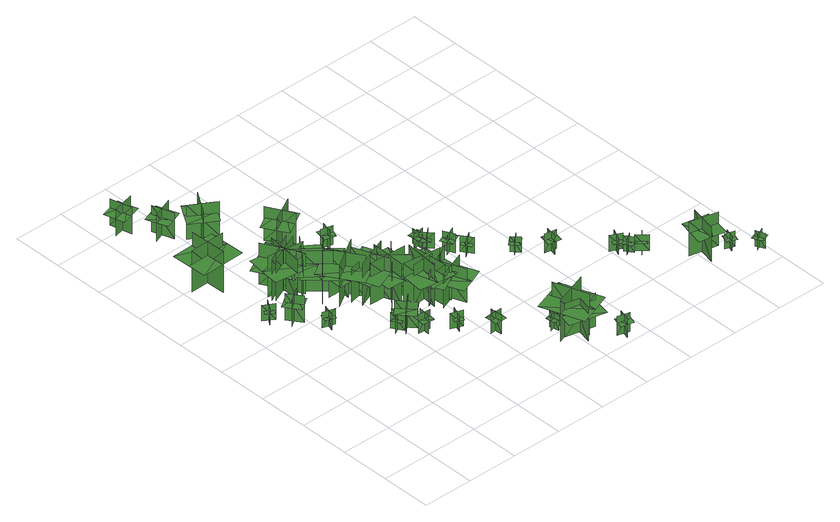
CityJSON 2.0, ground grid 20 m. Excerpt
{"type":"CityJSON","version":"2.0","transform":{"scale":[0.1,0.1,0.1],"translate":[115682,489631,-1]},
"CityObjects":{
"tree1":{"type":"SolitaryVegetationObject","geometry":[{"type":"MultiSurface","lod":"1","boundaries":[[[0,1,2]],[[0,2,3]],[[4,5,6]],[[4,6,7]],[[8,9,10]],[[8,10,11]],[[8,11,12]],[[8,12,13]]]}]},
"tree2":{"type":"SolitaryVegetationObject","geometry":[{"type":"MultiSurface","lod":"1","boundaries":[[[14,15,16]],[[14,16,17]],[[18,19,20]],[[18,20,21]],[[22,23,24]],[[22,24,25]],[[22,26,27]],[[22,27,23]]]}]},
"tree3":{"type":"SolitaryVegetationObject","geometry":[{"type":"MultiSurface","lod":"1","boundaries":[[[28,29,30]],[[28,30,31]],[[32,33,34]],[[32,34,35]],[[36,37,38]],[[36,38,39]],[[36,39,40]],[[36,40,41]]]}]},
"tree4":{"type":"SolitaryVegetationObject","geometry":[{"type":"MultiSurface","lod":"1","boundaries":[[[42,43,44]],[[42,44,45]],[[46,47,48]],[[46,48,49]],[[50,51,52]],[[50,52,53]],[[50,53,54]],[[50,54,55]]]}]},
"tree5":{"type":"SolitaryVegetationObject","geometry":[{"type":"MultiSurface","lod":"1","boundaries":[[[56,57,58]],[[56,58,59]],[[60,61,62]],[[60,62,63]],[[64,65,66]],[[64,66,67]],[[64,67,68]],[[64,68,69]]]}]},
"tree6":{"type":"SolitaryVegetationObject","geometry":[{"type":"MultiSurface","lod":"1","boundaries":[[[70,71,72]],[[70,72,73]],[[74,75,76]],[[74,76,77]],[[78,79,80]],[[78,80,81]],[[78,81,82]],[[78,82,83]]]}]},
"tree7":{"type":"SolitaryVegetationObject","geometry":[{"type":"MultiSurface","lod":"1","boundaries":[[[84,85,86]],[[84,86,87]],[[88,89,90]],[[88,90,91]],[[92,93,94]],[[92,94,95]],[[92,95,96]],[[92,96,97]]]}]},
"tree8":{"type":"SolitaryVegetationObject","geometry":[{"type":"MultiSurface","lod":"1","boundaries":[[[98,99,100]],[[98,100,101]],[[102,103,104]],[[102,104,105]],[[106,107,108]],[[106,108,109]],[[106,109,110]],[[106,110,111]]]}]},
"tree9":{"type":"SolitaryVegetationObject","geometry":[{"type":"MultiSurface","lod":"1","boundaries":[[[112,113,114]],[[112,114,115]],[[116,117,118]],[[116,118,119]],[[120,121,122]],[[120,122,123]],[[120,123,124]],[[120,124,125]]]}]},
"tree10":{"type":"SolitaryVegetationObject","geometry":[{"type":"MultiSurface","lod":"1","boundaries":[[[126,127,128]],[[126,128,129]],[[130,131,132]],[[130,132,133]],[[134,135,136]],[[134,136,137]],[[134,137,138]],[[134,138,139]]]}]},
"tree11":{"type":"SolitaryVegetationObject","geometry":[{"type":"MultiSurface","lod":"1","boundaries":[[[140,141,142]],[[140,142,143]],[[144,145,146]],[[144,146,147]],[[148,149,150]],[[148,150,151]],[[148,151,152]],[[148,152,153]]]}]},
"tree12":{"type":"SolitaryVegetationObject","geometry":[{"type":"MultiSurface","lod":"1","boundaries":[[[154,155,156]],[[154,156,157]],[[158,159,160]],[[158,160,161]],[[162,163,164]],[[162,164,165]],[[162,165,166]],[[162,166,167]]]}]},
"tree13":{"type":"SolitaryVegetationObject","geometry":[{"type":"MultiSurface","lod":"1","boundaries":[[[168,169,170]],[[168,170,171]],[[172,173,174]],[[172,174,175]],[[176,177,178]],[[176,178,179]],[[176,180,181]],[[176,181,177]]]}]},
"tree14":{"type":"SolitaryVegetationObject","geometry":[{"type":"MultiSurface","lod":"1","boundaries":[[[182,183,184]],[[182,184,185]],[[186,187,188]],[[186,188,189]],[[190,191,192]],[[190,192,193]],[[190,193,194]],[[190,194,195]]]}]},
"tree15":{"type":"SolitaryVegetationObject","geometry":[{"type":"MultiSurface","lod":"1","boundaries":[[[196,197,198]],[[196,198,199]],[[200,201,202]],[[200,202,203]],[[204,205,206]],[[204,206,207]],[[204,207,208]],[[204,208,209]]]}]},
"tree16":{"type":"SolitaryVegetationObject","geometry":[{"type":"MultiSurface","lod":"1","boundaries":[[[210,211,212]],[[210,212,213]],[[214,215,216]],[[214,216,217]],[[218,219,220]],[[218,220,221]],[[218,221,222]],[[218,222,223]]]}]},
"tree17":{"type":"SolitaryVegetationObject","geometry":[{"type":"MultiSurface","lod":"1","boundaries":[[[224,225,226]],[[224,226,227]],[[228,229,230]],[[228,230,231]],[[232,233,234]],[[232,234,235]],[[232,235,236]],[[232,236,237]]]}]},
"tree18":{"type":"SolitaryVegetationObject","geometry":[{"type":"MultiSurface","lod":"1","boundaries":[[[238,239,240]],[[238,240,241]],[[242,243,244]],[[242,244,245]],[[246,247,248]],[[246,248,249]],[[246,249,250]],[[246,250,251]]]}]},
"tree19":{"type":"SolitaryVegetationObject","geometry":[{"type":"MultiSurface","lod":"1","boundaries":[[[252,253,254]],[[252,254,255]],[[256,257,258]],[[256,258,259]],[[260,261,262]],[[260,262,263]],[[260,263,264]],[[260,264,265]]]}]},
"tree20":{"type":"SolitaryVegetationObject","geometry":[{"type":"MultiSurface","lod":"1","boundaries":[[[266,267,268]],[[266,268,269]],[[270,271,272]],[[270,272,273]],[[274,275,276]],[[274,276,277]],[[274,277,278]],[[274,278,279]]]}]},
"tree21":{"type":"SolitaryVegetationObject","geometry":[{"type":"MultiSurface","lod":"1","boundaries":[[[280,281,282]],[[280,282,283]],[[284,285,286]],[[284,286,287]],[[288,289,290]],[[288,290,291]],[[288,291,292]],[[288,292,293]]]}]},
"tree22":{"type":"SolitaryVegetationObject","geometry":[{"type":"MultiSurface","lod":"1","boundaries":[[[294,295,296]],[[294,296,297]],[[298,299,300]],[[298,300,301]],[[302,303,304]],[[302,304,305]],[[302,305,306]],[[302,306,307]]]}]},
"tree23":{"type":"SolitaryVegetationObject","geometry":[{"type":"MultiSurface","lod":"1","boundaries":[[[308,309,310]],[[308,310,311]],[[312,313,314]],[[312,314,315]],[[316,317,318]],[[316,318,319]],[[316,319,320]],[[316,320,321]]]}]},
"tree24":{"type":"SolitaryVegetationObject","geometry":[{"type":"MultiSurface","lod":"1","boundaries":[[[322,323,324]],[[322,324,325]],[[326,327,328]],[[326,328,329]],[[330,331,332]],[[330,332,333]],[[330,334,335]],[[330,335,331]]]}]},
"tree25":{"type":"SolitaryVegetationObject","geometry":[{"type":"MultiSurface","lod":"1","boundaries":[[[336,337,338]],[[336,338,339]],[[340,341,342]],[[340,342,343]],[[344,345,346]],[[344,346,347]],[[344,347,348]],[[344,348,349]]]}]},
"tree26":{"type":"SolitaryVegetationObject","geometry":[{"type":"MultiSurface","lod":"1","boundaries":[[[350,351,352]],[[350,352,353]],[[354,355,356]],[[354,356,357]],[[358,359,360]],[[358,360,361]],[[358,361,362]],[[358,362,363]]]}]},
"tree27":{"type":"SolitaryVegetationObject","geometry":[{"type":"MultiSurface","lod":"1","boundaries":[[[364,365,366]],[[364,366,367]],[[368,369,370]],[[368,370,371]],[[372,373,374]],[[372,374,375]],[[372,375,376]],[[372,376,377]]]}]},
"tree28":{"type":"SolitaryVegetationObject","geometry":[{"type":"MultiSurface","lod":"1","boundaries":[[[378,379,380]],[[378,380,381]],[[382,383,384]],[[382,384,385]],[[386,387,388]],[[386,388,389]],[[386,389,390]],[[386,390,391]]]}]},
"tree29":{"type":"SolitaryVegetationObject","geometry":[{"type":"MultiSurface","lod":"1","boundaries":[[[392,393,394]],[[392,394,395]],[[396,397,398]],[[396,398,399]],[[400,401,402]],[[400,402,403]],[[400,403,404]],[[400,404,405]]]}]},
"tree30":{"type":"SolitaryVegetationObject","geometry":[{"type":"MultiSurface","lod":"1","boundaries":[[[406,407,408]],[[406,408,409]],[[410,411,412]],[[410,412,413]],[[414,415,416]],[[414,416,417]],[[414,418,419]],[[414,419,415]]]}]},
"tree31":{"type":"SolitaryVegetationObject","geometry":[{"type":"MultiSurface","lod":"1","boundaries":[[[420,421,422]],[[420,422,423]],[[424,425,426]],[[424,426,427]],[[428,429,430]],[[428,430,431]],[[428,432,433]],[[428,433,429]]]}]},
"tree32":{"type":"SolitaryVegetationObject","geometry":[{"type":"MultiSurface","lod":"1","boundaries":[[[434,435,436]],[[434,436,437]],[[438,439,440]],[[438,440,441]],[[442,443,444]],[[442,444,445]],[[442,445,446]],[[442,446,447]]]}]},
"tree33":{"type":"SolitaryVegetationObject","geometry":[{"type":"MultiSurface","lod":"1","boundaries":[[[448,449,450]],[[448,450,451]],[[452,453,454]],[[452,454,455]],[[456,457,458]],[[456,458,459]],[[456,459,460]],[[456,460,461]]]}]},
"tree34":{"type":"SolitaryVegetationObject","geometry":[{"type":"MultiSurface","lod":"1","boundaries":[[[462,463,464]],[[462,464,465]],[[466,467,468]],[[466,468,469]],[[470,471,472]],[[470,472,473]],[[470,474,475]],[[470,475,471]]]}]},
"tree35":{"type":"SolitaryVegetationObject","geometry":[{"type":"MultiSurface","lod":"1","boundaries":[[[476,477,478]],[[476,478,479]],[[480,481,482]],[[480,482,483]],[[484,485,486]],[[484,486,487]],[[484,487,488]],[[484,488,489]]]}]},
"tree36":{"type":"SolitaryVegetationObject","geometry":[{"type":"MultiSurface","lod":"1","boundaries":[[[490,491,492]],[[490,492,493]],[[494,495,496]],[[494,496,497]],[[498,499,500]],[[498,500,501]],[[498,501,502]],[[498,502,503]]]}]},
"tree37":{"type":"SolitaryVegetationObject","geometry":[{"type":"MultiSurface","lod":"1","boundaries":[[[504,505,506]],[[504,506,507]],[[508,509,510]],[[508,510,511]],[[512,513,514]],[[512,514,515]],[[512,516,517]],[[512,517,513]]]}]},
"tree38":{"type":"SolitaryVegetationObject","geometry":[{"type":"MultiSurface","lod":"1","boundaries":[[[518,519,520]],[[518,520,521]],[[522,523,524]],[[522,524,525]],[[526,527,528]],[[526,528,529]],[[526,529,530]],[[526,530,531]]]}]},
"tree39":{"type":"SolitaryVegetationObject","geometry":[{"type":"MultiSurface","lod":"1","boundaries":[[[532,533,534]],[[532,534,535]],[[536,537,538]],[[536,538,539]],[[540,541,542]],[[540,542,543]],[[540,544,545]],[[540,545,541]]]}]},
"tree40":{"type":"SolitaryVegetationObject","geometry":[{"type":"MultiSurface","lod":"1","boundaries":[[[546,547,548]],[[546,548,549]],[[550,551,552]],[[550,552,553]],[[554,555,556]],[[554,556,557]],[[554,558,559]],[[554,559,555]]]}]},
"tree41":{"type":"SolitaryVegetationObject","geometry":[{"type":"MultiSurface","lod":"1","boundaries":[[[560,561,562]],[[560,562,563]],[[564,565,566]],[[564,566,567]],[[568,569,570]],[[568,570,571]],[[568,571,572]],[[568,572,573]]]}]},
"tree42":{"type":"SolitaryVegetationObject","geometry":[{"type":"MultiSurface","lod":"1","boundaries":[[[574,575,576]],[[574,576,577]],[[578,579,580]],[[578,580,581]],[[582,583,584]],[[582,584,585]],[[582,586,587]],[[582,587,583]]]}]},
"tree43":{"type":"SolitaryVegetationObject","geometry":[{"type":"MultiSurface","lod":"1","boundaries":[[[588,589,590]],[[588,590,591]],[[592,593,594]],[[592,594,595]],[[596,597,598]],[[596,598,599]],[[596,599,600]],[[596,600,601]]]}]},
"tree44":{"type":"SolitaryVegetationObject","geometry":[{"type":"MultiSurface","lod":"1","boundaries":[[[602,603,604]],[[602,604,605]],[[606,607,608]],[[606,608,609]],[[610,611,612]],[[610,612,613]],[[610,613,614]],[[610,614,615]]]}]},
"tree45":{"type":"SolitaryVegetationObject","geometry":[{"type":"MultiSurface","lod":"1","boundaries":[[[616,617,618]],[[616,618,619]],[[620,621,622]],[[620,622,623]],[[624,625,626]],[[624,626,627]],[[624,628,629]],[[624,629,625]]]}]},
"tree46":{"type":"SolitaryVegetationObject","geometry":[{"type":"MultiSurface","lod":"1","boundaries":[[[630,631,632]],[[630,632,633]],[[634,635,636]],[[634,636,637]],[[638,639,640]],[[638,640,641]],[[638,642,643]],[[638,643,639]]]}]}
},
"vertices":[
[86,872,17],[113,914,17],[113,914,83],[86,872,83],[120,880,17],[79,906,17],[79,906,83],[120,880,83],[116,883,58],[127,900,58],[97,919,58],[86,902,58],[75,884,58],[105,866,58],
[181,805,15],[143,860,15],[143,860,125],[181,805,125],[190,855,15],[135,818,15],[135,818,125],[190,855,125],[190,855,89],[135,818,89],[155,788,89],[210,825,89],[170,885,89],[115,848,89],
[201,742,17],[248,727,17],[248,727,82],[201,742,82],[217,711,17],[232,758,17],[232,758,82],[217,711,82],[219,716,57],[238,710,57],[248,743,57],[229,749,57],[209,755,57],[199,722,57],
[91,1256,15],[91,1256,186],[95,1110,186],[95,1110,15],[162,1187,15],[162,1187,186],[20,1183,186],[20,1183,15],[184,1188,130],[181,1261,130],[5,1256,130],[7,1182,130],[9,1109,130],[186,1114,130],
[247,912,13],[247,912,183],[266,1058,183],[266,1058,13],[188,992,13],[188,992,183],[329,973,183],[329,973,13],[166,995,128],[157,922,128],[332,899,128],[341,972,128],[351,1045,128],[176,1068,128],
[393,543,18],[368,586,18],[368,586,83],[393,543,83],[402,577,18],[359,553,18],[359,553,83],[402,577,83],[397,574,58],[387,592,58],[357,575,58],[367,557,58],[377,539,58],[407,557,58],
[215,1066,13],[215,1066,183],[285,937,183],[285,937,13],[310,1036,13],[310,1036,183],[185,968,183],[185,968,13],[329,1046,128],[294,1111,128],[139,1027,128],[174,962,128],[209,897,128],[364,981,128],
[131,1602,15],[45,1580,15],[45,1580,125],[131,1602,125],[70,1638,15],[92,1553,15],[92,1553,125],[70,1638,125],[124,1607,89],[113,1646,89],[28,1623,89],[39,1584,89],[50,1544,89],[135,1568,89],
[232,1054,13],[232,1054,183],[291,919,183],[291,919,13],[324,1016,13],[324,1016,183],[194,960,183],[194,960,13],[344,1024,128],[315,1092,128],[153,1022,128],[182,955,128],[211,887,128],[373,957,128],
[406,556,18],[384,600,18],[384,600,83],[406,556,83],[417,589,18],[373,567,18],[373,567,83],[417,589,83],[412,587,59],[402,605,59],[371,589,59],[381,571,59],[390,553,59],[421,569,59],
[383,528,17],[440,580,17],[440,580,125],[383,528,125],[435,525,17],[383,583,17],[383,583,125],[435,525,125],[435,525,95],[463,551,95],[411,609,95],[383,583,95],[354,556,95],[406,499,95],
[240,991,13],[240,991,183],[356,900,183],[356,900,13],[339,1001,13],[339,1001,183],[252,889,183],[252,889,13],[353,1018,128],[294,1063,128],[186,924,128],[244,879,128],[302,834,128],[411,973,128],
[443,523,18],[437,476,18],[437,476,96],[443,523,96],[415,501,18],[462,495,18],[462,495,96],[415,501,96],[415,501,71],[462,495,71],[465,520,71],[418,526,71],[411,475,71],[459,469,71],
[395,844,12],[395,844,182],[289,945,182],[289,945,12],[296,843,12],[296,843,182],[394,946,182],[394,946,12],[281,827,127],[334,776,127],[456,904,127],[402,955,127],[349,1006,127],[228,878,127],
[176,1435,15],[147,1518,15],[147,1518,125],[176,1435,125],[206,1498,15],[123,1468,15],[123,1468,125],[206,1498,125],[180,1442,89],[218,1456,89],[187,1539,89],[149,1524,89],[111,1510,89],[142,1428,89],
[429,850,14],[429,850,123],[335,853,123],[335,853,14],[382,808,14],[382,808,123],[385,898,123],[385,898,14],[381,794,88],[428,792,88],[432,904,88],[385,906,88],[338,907,88],[335,795,88],
[452,871,14],[452,871,184],[327,793,184],[327,793,14],[427,774,14],[427,774,184],[352,895,184],[352,895,14],[439,756,129],[501,795,129],[408,944,129],[346,905,129],[283,867,129],[376,717,129],
[524,417,16],[541,463,16],[541,463,82],[524,417,82],[555,431,16],[509,449,16],[509,449,82],[555,431,82],[550,433,57],[557,452,57],[525,465,57],[518,446,57],[511,427,57],[543,414,57],
[300,1349,14],[205,1409,14],[205,1409,155],[300,1349,155],[281,1436,14],[220,1341,14],[220,1341,155],[281,1436,155],[299,1359,110],[326,1404,110],[230,1463,110],[202,1418,110],[175,1374,110],[271,1314,110],
[487,812,14],[487,812,153],[371,781,153],[371,781,14],[445,742,14],[445,742,153],[415,854,153],[415,854,14],[449,725,108],[508,740,108],[470,880,108],[412,864,108],[354,849,108],[391,709,108],
[478,705,13],[478,705,184],[425,842,184],[425,842,13],[388,746,13],[388,746,184],[520,798,184],[520,798,13],[368,738,128],[395,670,128],[559,734,128],[532,803,128],[505,871,128],[341,807,128],
[558,724,13],[558,724,184],[411,731,184],[411,731,13],[484,659,13],[484,659,184],[490,800,184],[490,800,13],[483,637,128],[556,634,128],[564,810,128],[490,813,128],[417,816,128],[409,640,128],
[543,774,13],[543,774,183],[445,664,183],[445,664,13],[547,675,13],[547,675,183],[441,769,183],[441,769,13],[563,660,128],[612,715,128],[481,832,128],[431,778,128],[382,723,128],[514,605,128],
[619,316,14],[616,363,14],[616,363,93],[619,316,93],[643,343,14],[596,341,14],[596,341,93],[643,343,93],[643,343,67],[596,341,67],[597,315,67],[644,317,67],[642,369,67],[594,367,67],
[636,637,14],[636,637,185],[490,654,185],[490,654,14],[557,577,14],[557,577,185],[573,718,185],[573,718,14],[554,555,129],[627,547,129],[648,722,129],[575,731,129],[502,739,129],[481,564,129],
[476,1204,15],[376,1150,15],[376,1150,156],[476,1204,156],[389,1229,15],[444,1130,15],[444,1130,156],[389,1229,156],[466,1208,111],[440,1253,111],[341,1197,111],[367,1152,111],[393,1106,111],[491,1162,111],
[623,564,16],[623,564,155],[566,670,155],[566,670,16],[545,589,16],[545,589,155],[648,644,155],[648,644,16],[530,581,110],[558,528,110],[685,596,110],[657,649,110],[629,702,110],[501,634,110],
[519,635,6],[519,635,176],[666,644,176],[666,644,6],[586,708,6],[586,708,176],[595,566,176],[595,566,6],[585,730,121],[511,725,121],[522,549,121],[596,554,121],[669,558,121],[658,734,121],
[693,601,7],[693,601,146],[581,557,146],[581,557,7],[659,527,7],[659,527,146],[616,635,146],[616,635,7],[665,510,101],[721,532,101],[668,667,101],[612,644,101],[556,622,101],[609,488,101],
[770,197,17],[762,234,17],[762,234,80],[770,197,80],[785,222,17],[748,213,17],[748,213,80],[785,222,80],[785,222,59],[748,213,59],[753,193,59],[790,202,59],[781,242,59],[744,233,59],
[526,1086,16],[514,1040,16],[514,1040,95],[526,1086,95],[495,1067,16],[541,1056,16],[541,1056,95],[495,1067,95],[495,1067,69],[541,1056,69],[547,1081,69],[501,1092,69],[488,1042,69],[534,1030,69],
[803,88,16],[803,88,156],[830,205,156],[830,205,16],[761,158,16],[761,158,156],[874,131,156],[874,131,16],[744,162,110],[730,103,110],[871,70,110],[884,129,110],[898,188,110],[757,221,110],
[872,199,15],[872,199,186],[734,150,186],[734,150,15],[828,110,15],[828,110,186],[781,244,186],[781,244,15],[836,90,130],[905,115,130],[845,281,130],[776,256,130],[707,231,130],[766,65,130],
[891,43,18],[937,31,18],[937,31,97],[891,43,97],[909,12,18],[922,58,18],[922,58,97],[909,12,97],[909,12,72],[922,58,72],[897,64,72],[884,18,72],[935,5,72],[947,51,72],
[716,849,22],[760,854,22],[760,854,83],[716,849,83],[739,831,22],[735,875,22],[735,875,83],[739,831,83],[739,831,66],[761,833,66],[757,877,66],[735,875,66],[713,873,66],[717,828,66],
[769,837,23],[732,805,23],[732,805,88],[769,837,88],[735,840,23],[767,803,23],[767,803,88],[735,840,88],[738,836,63],[723,822,63],[745,796,63],[761,809,63],[776,823,63],[754,849,63],
[822,773,18],[778,753,18],[778,753,96],[822,773,96],[787,785,18],[807,742,18],[807,742,96],[787,785,96],[787,785,71],[807,742,71],[831,753,71],[811,796,71],[764,774,71],[784,731,71],
[824,739,17],[852,698,17],[852,698,83],[824,739,83],[818,704,17],[858,732,17],[858,732,83],[818,704,83],[822,707,58],[834,691,58],[863,710,58],[851,727,58],[840,744,58],[811,724,58],
[968,595,19],[943,624,19],[943,624,82],[968,595,82],[970,624,19],[941,599,19],[941,599,82],[970,624,82],[970,624,61],[941,599,61],[955,584,61],[983,609,61],[956,640,61],[927,614,61],
[1021,540,19],[1068,531,19],[1068,531,98],[1021,540,98],[1042,510,19],[1051,556,19],[1051,556,98],[1042,510,98],[1042,510,72],[1051,556,72],[1025,561,72],[1016,515,72],[1067,505,72],[1076,552,72],
[1197,368,19],[1218,412,19],[1218,412,85],[1197,368,85],[1230,380,19],[1185,401,19],[1185,401,85],[1230,380,85],[1225,382,60],[1233,401,60],[1202,415,60],[1193,397,60],[1184,378,60],[1216,364,60],
[1215,344,20],[1246,366,20],[1246,366,83],[1215,344,83],[1243,339,20],[1222,370,20],[1222,370,83],[1243,339,83],[1243,339,62],[1222,370,62],[1205,358,62],[1226,327,62],[1260,351,62],[1239,382,62],
[1287,313,19],[1251,346,19],[1251,346,85],[1287,313,85],[1285,348,19],[1252,312,19],[1252,312,85],[1285,348,85],[1282,344,60],[1267,358,60],[1243,332,60],[1258,318,60],[1273,304,60],[1297,330,60],
[1399,130,18],[1424,240,18],[1424,240,159],[1399,130,159],[1475,178,18],[1365,203,18],[1365,203,159],[1475,178,159],[1409,135,113],[1460,124,113],[1483,235,113],[1432,245,113],[1381,256,113],[1357,145,113],
[1485,123,20],[1496,159,20],[1496,159,83],[1485,123,83],[1511,136,20],[1475,148,20],[1475,148,83],[1511,136,83],[1511,136,62],[1475,148,62],[1468,128,62],[1505,116,62],[1517,156,62],[1481,167,62],
[1576,58,20],[1561,93,20],[1561,93,84],[1576,58,84],[1586,85,20],[1551,70,20],[1551,70,84],[1586,85,84],[1586,85,63],[1551,70,63],[1560,51,63],[1595,66,63],[1578,104,63],[1543,90,63]
]}
